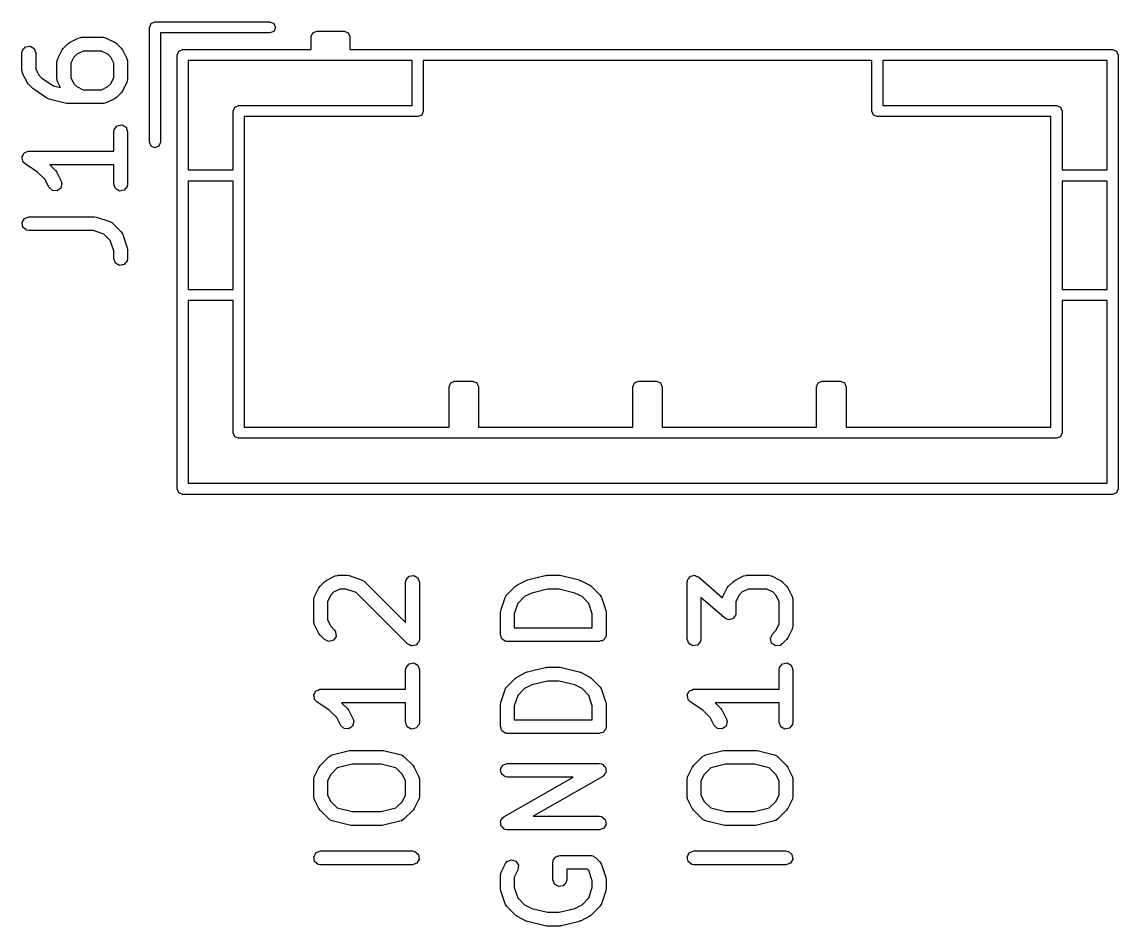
# Model space of a CAD drawing. Extents: x 50 to 157, y -175 to -22.
# Drawn here: x 101.4 to 113.32, y -173.81 to -163.97 of the extents above; entities that cross this region are included whole.
import ezdxf

# ---------------------------------------------------------------- set-up
doc = ezdxf.new("R2010")
doc.units = 0
doc.layers.add('BLACK', color=7, linetype='CONTINUOUS')

msp = doc.modelspace()

# ---------------------------------------------------------------- linework, layer by layer
at = {"layer": 'BLACK', "linetype": 'CONTINUOUS'}
for p, q in [((102.784, -164.029), (102.802, -163.987)), ((102.802, -163.987), (102.844, -163.969)), ((102.844, -163.969), (104.094, -163.969)), ((104.094, -163.969), (104.136, -163.987)), ((104.136, -163.987), (104.154, -164.029)), ((102.784, -165.279), (102.784, -164.029)), ((104.094, -164.089), (102.904, -164.089)), ((102.904, -164.089), (102.904, -165.279)), ((104.136, -164.072), (104.094, -164.089)), ((104.154, -164.029), (104.136, -164.072)), ((104.544, -164.129), (104.562, -164.087)), ((104.544, -164.269), (104.544, -164.129)), ((104.562, -164.087), (104.604, -164.07)), ((104.604, -164.07), (104.904, -164.07)), ((104.904, -164.07), (104.946, -164.087)), ((104.946, -164.087), (104.964, -164.129)), ((104.964, -164.129), (104.964, -164.269)), ((101.401, -164.281), (101.434, -164.241)), ((101.434, -164.241), (101.484, -164.233)), ((101.484, -164.233), (101.529, -164.258)), ((101.847, -164.253), (101.895, -164.206)), ((101.895, -164.206), (101.913, -164.193)), ((101.913, -164.193), (101.914, -164.192)), ((101.914, -164.192), (102.009, -164.144)), ((102.009, -164.144), (102.034, -164.137)), ((102.034, -164.137), (102.039, -164.138)), ((102.039, -164.138), (102.043, -164.136)), ((102.043, -164.136), (102.281, -164.136)), ((102.281, -164.136), (102.307, -164.141)), ((102.307, -164.141), (102.31, -164.144)), ((102.31, -164.144), (102.314, -164.144)), ((102.314, -164.144), (102.41, -164.192)), ((102.41, -164.192), (102.428, -164.205)), ((102.428, -164.205), (102.429, -164.206)), ((102.429, -164.206), (102.477, -164.253)), ((101.396, -164.306), (101.401, -164.281)), ((101.396, -164.497), (101.396, -164.306)), ((101.529, -164.258), (101.546, -164.306)), ((101.546, -164.306), (101.546, -164.479)), ((101.785, -164.368), (101.833, -164.273)), ((101.833, -164.273), (101.846, -164.255)), ((101.846, -164.255), (101.847, -164.253)), ((101.962, -164.351), (101.927, -164.419)), ((101.992, -164.32), (101.962, -164.351)), ((102.061, -164.286), (101.992, -164.32)), ((102.263, -164.286), (102.061, -164.286)), ((102.332, -164.32), (102.263, -164.286)), ((102.362, -164.351), (102.332, -164.32)), ((102.396, -164.419), (102.362, -164.351)), ((102.477, -164.253), (102.49, -164.272)), ((102.49, -164.272), (102.491, -164.273)), ((102.491, -164.273), (102.538, -164.368)), ((103.084, -164.329), (103.102, -164.287)), ((103.084, -169.049), (103.084, -164.329)), ((103.102, -164.287), (103.144, -164.269)), ((103.144, -164.269), (104.544, -164.269)), ((104.964, -164.269), (113.264, -164.269)), ((113.264, -164.269), (113.306, -164.287)), ((113.306, -164.287), (113.324, -164.329)), ((113.324, -164.329), (113.324, -169.049)), ((101.546, -164.479), (101.581, -164.548)), ((101.777, -164.402), (101.782, -164.376)), ((101.777, -164.592), (101.777, -164.402)), ((101.782, -164.376), (101.785, -164.373)), ((101.785, -164.373), (101.785, -164.368)), ((101.927, -164.419), (101.927, -164.574)), ((102.396, -164.574), (102.396, -164.419)), ((102.538, -164.368), (102.546, -164.393)), ((102.546, -164.393), (102.545, -164.397)), ((102.545, -164.397), (102.546, -164.402)), ((102.546, -164.402), (102.546, -164.592)), ((105.644, -164.389), (103.204, -164.389)), ((103.204, -164.389), (103.204, -165.579)), ((105.644, -164.879), (105.644, -164.389)), ((110.644, -164.389), (105.764, -164.389)), ((105.764, -164.389), (105.764, -164.939)), ((110.644, -164.939), (110.644, -164.389)), ((113.204, -164.389), (110.764, -164.389)), ((110.764, -164.389), (110.764, -164.879)), ((113.204, -165.579), (113.204, -164.389)), ((101.398, -164.501), (101.396, -164.497)), ((101.397, -164.505), (101.398, -164.501)), ((101.404, -164.53), (101.397, -164.505)), ((101.452, -164.626), (101.404, -164.53)), ((101.581, -164.548), (101.614, -164.581)), ((101.614, -164.581), (101.74, -164.665)), ((101.779, -164.596), (101.777, -164.592)), ((101.778, -164.601), (101.779, -164.596)), ((101.785, -164.626), (101.778, -164.601)), ((101.927, -164.574), (101.962, -164.643)), ((102.362, -164.643), (102.396, -164.574)), ((102.546, -164.592), (102.542, -164.618)), ((101.453, -164.627), (101.452, -164.626)), ((101.466, -164.645), (101.453, -164.627)), ((101.514, -164.693), (101.466, -164.645)), ((101.517, -164.694), (101.514, -164.693)), ((101.525, -164.702), (101.517, -164.694)), ((101.668, -164.797), (101.525, -164.702)), ((101.74, -164.665), (101.814, -164.684)), ((101.814, -164.684), (101.785, -164.626)), ((101.962, -164.643), (101.992, -164.673)), ((101.992, -164.673), (102.061, -164.708)), ((102.061, -164.708), (102.263, -164.708)), ((102.263, -164.708), (102.332, -164.673)), ((102.332, -164.673), (102.362, -164.643)), ((102.491, -164.721), (102.477, -164.739)), ((102.538, -164.626), (102.491, -164.721)), ((102.539, -164.621), (102.538, -164.626)), ((102.542, -164.618), (102.539, -164.621)), ((101.691, -164.808), (101.668, -164.797)), ((101.668, -164.797), (101.668, -164.797)), ((101.882, -164.855), (101.691, -164.808)), ((102.41, -164.802), (102.314, -164.85)), ((102.411, -164.801), (102.41, -164.802)), ((102.429, -164.788), (102.411, -164.801)), ((102.477, -164.74), (102.429, -164.788)), ((102.477, -164.739), (102.477, -164.74)), ((101.885, -164.855), (101.882, -164.855)), ((101.9, -164.858), (101.885, -164.855)), ((102.281, -164.858), (101.9, -164.858)), ((102.285, -164.856), (102.281, -164.858)), ((102.289, -164.857), (102.285, -164.856)), ((102.314, -164.85), (102.289, -164.857)), ((103.694, -164.939), (103.712, -164.897)), ((103.694, -165.579), (103.694, -164.939)), ((103.712, -164.897), (103.754, -164.879)), ((103.754, -164.879), (105.644, -164.879)), ((105.764, -164.939), (105.746, -164.982)), ((110.662, -164.982), (110.644, -164.939)), ((110.764, -164.879), (112.654, -164.879)), ((112.654, -164.879), (112.696, -164.897)), ((112.696, -164.897), (112.714, -164.939)), ((112.714, -164.939), (112.714, -165.579)), ((105.704, -164.999), (103.814, -164.999)), ((103.814, -164.999), (103.814, -168.379)), ((105.746, -164.982), (105.704, -164.999)), ((110.704, -164.999), (110.662, -164.982)), ((112.594, -164.999), (110.704, -164.999)), ((112.594, -168.379), (112.594, -164.999)), ((102.396, -165.164), (102.401, -165.138)), ((102.396, -165.374), (102.396, -165.164)), ((102.401, -165.138), (102.434, -165.099)), ((102.434, -165.099), (102.484, -165.09)), ((102.484, -165.09), (102.529, -165.115)), ((102.529, -165.115), (102.546, -165.164)), ((102.546, -165.164), (102.546, -165.735)), ((102.802, -165.322), (102.784, -165.279)), ((102.844, -165.339), (102.802, -165.322)), ((102.886, -165.322), (102.844, -165.339)), ((102.904, -165.279), (102.886, -165.322)), ((101.397, -165.444), (101.398, -165.44)), ((101.398, -165.436), (101.408, -165.417)), ((101.398, -165.44), (101.398, -165.436)), ((101.408, -165.417), (101.417, -165.397)), ((101.417, -165.397), (101.421, -165.396)), ((101.421, -165.396), (101.423, -165.392)), ((101.423, -165.392), (101.444, -165.384)), ((101.444, -165.384), (101.463, -165.375)), ((101.463, -165.375), (101.467, -165.376)), ((101.467, -165.376), (101.471, -165.374)), ((101.471, -165.374), (102.396, -165.374)), ((101.403, -165.465), (101.397, -165.444)), ((101.406, -165.487), (101.403, -165.465)), ((101.41, -165.49), (101.406, -165.487)), ((101.411, -165.494), (101.41, -165.49)), ((101.43, -165.512), (101.411, -165.494)), ((101.566, -165.603), (101.43, -165.512)), ((102.396, -165.524), (101.7, -165.524)), ((101.7, -165.524), (101.763, -165.587)), ((102.396, -165.735), (102.396, -165.524)), ((101.648, -165.684), (101.566, -165.603)), ((101.763, -165.587), (101.775, -165.605)), ((101.775, -165.605), (101.777, -165.606)), ((101.777, -165.606), (101.824, -165.701)), ((103.204, -165.579), (103.694, -165.579)), ((112.714, -165.579), (113.204, -165.579)), ((101.69, -165.768), (101.648, -165.684)), ((101.727, -165.804), (101.69, -165.768)), ((101.82, -165.776), (101.778, -165.807)), ((101.832, -165.726), (101.82, -165.776)), ((101.824, -165.701), (101.832, -165.726)), ((102.414, -165.783), (102.396, -165.735)), ((102.458, -165.809), (102.414, -165.783)), ((102.542, -165.761), (102.509, -165.8)), ((102.546, -165.735), (102.542, -165.761)), ((103.204, -165.7), (103.204, -166.879)), ((103.694, -165.7), (103.204, -165.7)), ((103.694, -166.879), (103.694, -165.7)), ((112.714, -165.7), (112.714, -166.879)), ((113.204, -165.7), (112.714, -165.7)), ((113.204, -166.879), (113.204, -165.7)), ((101.778, -165.807), (101.727, -165.804)), ((102.509, -165.8), (102.458, -165.809)), ((101.398, -166.15), (101.423, -166.106)), ((101.406, -166.201), (101.398, -166.15)), ((101.423, -166.106), (101.471, -166.089)), ((101.471, -166.089), (102.186, -166.089)), ((102.186, -166.089), (102.208, -166.092)), ((102.208, -166.092), (102.209, -166.092)), ((102.209, -166.092), (102.352, -166.14)), ((102.352, -166.14), (102.375, -166.152)), ((102.375, -166.152), (102.377, -166.156)), ((102.377, -166.156), (102.382, -166.158)), ((101.446, -166.234), (101.406, -166.201)), ((101.471, -166.239), (101.446, -166.234)), ((102.173, -166.239), (101.471, -166.239)), ((102.288, -166.277), (102.173, -166.239)), ((102.382, -166.158), (102.477, -166.253)), ((102.477, -166.253), (102.492, -166.275)), ((102.492, -166.275), (102.492, -166.279)), ((102.358, -166.347), (102.288, -166.277)), ((102.396, -166.461), (102.358, -166.347)), ((102.492, -166.279), (102.495, -166.283)), ((102.495, -166.283), (102.543, -166.426)), ((102.396, -166.544), (102.396, -166.461)), ((102.543, -166.426), (102.546, -166.448)), ((102.546, -166.448), (102.546, -166.449)), ((102.546, -166.449), (102.546, -166.544)), ((102.414, -166.593), (102.396, -166.544)), ((102.458, -166.618), (102.414, -166.593)), ((102.509, -166.609), (102.458, -166.618)), ((102.542, -166.57), (102.509, -166.609)), ((102.546, -166.544), (102.542, -166.57)), ((103.204, -166.879), (103.694, -166.879)), ((112.714, -166.879), (113.204, -166.879)), ((103.694, -166.999), (103.204, -166.999)), ((103.204, -166.999), (103.204, -168.989)), ((103.694, -168.439), (103.694, -166.999)), ((113.204, -166.999), (112.714, -166.999)), ((112.714, -166.999), (112.714, -168.439)), ((113.204, -168.989), (113.204, -166.999)), ((106.044, -167.939), (106.062, -167.897)), ((106.044, -168.379), (106.044, -167.939)), ((106.062, -167.897), (106.104, -167.879)), ((106.104, -167.879), (106.304, -167.879)), ((106.304, -167.879), (106.346, -167.897)), ((106.346, -167.897), (106.364, -167.939)), ((106.364, -167.939), (106.364, -168.379)), ((108.044, -167.939), (108.062, -167.897)), ((108.044, -168.379), (108.044, -167.939)), ((108.062, -167.897), (108.104, -167.879)), ((108.104, -167.879), (108.304, -167.879)), ((108.304, -167.879), (108.346, -167.897)), ((108.346, -167.897), (108.364, -167.939)), ((108.364, -167.939), (108.364, -168.379)), ((110.044, -167.939), (110.062, -167.897)), ((110.044, -168.379), (110.044, -167.939)), ((110.062, -167.897), (110.104, -167.879)), ((110.104, -167.879), (110.304, -167.879)), ((110.304, -167.879), (110.346, -167.897)), ((110.346, -167.897), (110.364, -167.939)), ((110.364, -167.939), (110.364, -168.379)), ((103.814, -168.379), (106.044, -168.379)), ((106.364, -168.379), (108.044, -168.379)), ((108.364, -168.379), (110.044, -168.379)), ((110.364, -168.379), (112.594, -168.379)), ((103.712, -168.482), (103.694, -168.439)), ((103.754, -168.499), (103.712, -168.482)), ((112.654, -168.499), (103.754, -168.499)), ((112.696, -168.482), (112.654, -168.499)), ((112.714, -168.439), (112.696, -168.482)), ((103.204, -168.989), (113.204, -168.989)), ((103.102, -169.092), (103.084, -169.049)), ((103.144, -169.109), (103.102, -169.092)), ((113.264, -169.109), (103.144, -169.109)), ((113.306, -169.092), (113.264, -169.109)), ((113.324, -169.049), (113.306, -169.092)), ((104.641, -170.107), (104.689, -170.059)), ((104.689, -170.059), (104.707, -170.046)), ((104.707, -170.046), (104.708, -170.045)), ((104.708, -170.045), (104.803, -169.997)), ((104.803, -169.997), (104.828, -169.99)), ((104.828, -169.99), (104.833, -169.991)), ((104.833, -169.991), (104.837, -169.989)), ((104.837, -169.989), (104.932, -169.989)), ((104.932, -169.989), (104.954, -169.993)), ((104.954, -169.993), (104.956, -169.993)), ((104.956, -169.993), (105.099, -170.041)), ((105.099, -170.041), (105.122, -170.053)), ((105.122, -170.053), (105.124, -170.057)), ((105.124, -170.057), (105.128, -170.059)), ((105.128, -170.059), (105.571, -170.502)), ((105.571, -170.065), (105.576, -170.039)), ((105.571, -170.502), (105.571, -170.065)), ((105.576, -170.039), (105.609, -170)), ((105.609, -170), (105.659, -169.991)), ((105.659, -169.991), (105.704, -170.016)), ((105.704, -170.016), (105.721, -170.065)), ((105.721, -170.065), (105.721, -170.684)), ((106.787, -170.094), (106.788, -170.093)), ((106.788, -170.093), (106.883, -170.045)), ((106.883, -170.045), (106.895, -170.041)), ((106.895, -170.041), (106.898, -170.039)), ((106.898, -170.039), (107.089, -169.992)), ((107.089, -169.992), (107.104, -169.991)), ((107.104, -169.991), (107.107, -169.989)), ((107.107, -169.989), (107.25, -169.989)), ((107.25, -169.989), (107.265, -169.992)), ((107.265, -169.992), (107.268, -169.992)), ((107.268, -169.992), (107.458, -170.039)), ((107.458, -170.039), (107.47, -170.045)), ((107.47, -170.045), (107.474, -170.045)), ((107.474, -170.045), (107.569, -170.093)), ((107.569, -170.093), (107.587, -170.106)), ((108.635, -170.065), (108.637, -170.053)), ((108.635, -170.684), (108.635, -170.065)), ((108.637, -170.05), (108.638, -170.047)), ((108.637, -170.053), (108.637, -170.05)), ((108.638, -170.047), (108.64, -170.039)), ((108.64, -170.039), (108.653, -170.023)), ((108.653, -170.023), (108.663, -170.006)), ((108.663, -170.006), (108.669, -170.004)), ((108.669, -170.004), (108.673, -170)), ((108.673, -170), (108.693, -169.996)), ((108.693, -169.996), (108.712, -169.989)), ((108.712, -169.989), (108.718, -169.992)), ((108.718, -169.992), (108.723, -169.991)), ((108.723, -169.991), (108.741, -170.001)), ((108.741, -170.001), (108.76, -170.008)), ((108.76, -170.008), (109.02, -170.235)), ((109.086, -170.107), (109.134, -170.059)), ((109.134, -170.059), (109.152, -170.046)), ((109.152, -170.046), (109.153, -170.045)), ((109.153, -170.045), (109.248, -169.997)), ((109.248, -169.997), (109.273, -169.99)), ((109.273, -169.99), (109.278, -169.991)), ((109.278, -169.991), (109.282, -169.989)), ((109.282, -169.989), (109.52, -169.989)), ((109.52, -169.989), (109.546, -169.994)), ((109.546, -169.994), (109.549, -169.997)), ((109.549, -169.997), (109.553, -169.997)), ((109.553, -169.997), (109.649, -170.045)), ((109.649, -170.045), (109.667, -170.058)), ((109.667, -170.058), (109.668, -170.059)), ((109.668, -170.059), (109.716, -170.107)), ((104.579, -170.221), (104.627, -170.126)), ((104.627, -170.126), (104.64, -170.108)), ((104.64, -170.108), (104.641, -170.107)), ((104.756, -170.204), (104.721, -170.273)), ((104.786, -170.174), (104.756, -170.204)), ((104.855, -170.14), (104.786, -170.174)), ((104.92, -170.14), (104.855, -170.14)), ((105.034, -170.178), (104.92, -170.14)), ((105.593, -170.737), (105.034, -170.178)), ((106.655, -170.231), (106.667, -170.208)), ((106.667, -170.208), (106.671, -170.206)), ((106.671, -170.206), (106.673, -170.202)), ((106.673, -170.202), (106.768, -170.107)), ((106.768, -170.107), (106.787, -170.094)), ((106.943, -170.183), (106.866, -170.221)), ((107.116, -170.14), (106.943, -170.183)), ((107.241, -170.14), (107.116, -170.14)), ((107.414, -170.183), (107.241, -170.14)), ((107.491, -170.221), (107.414, -170.183)), ((107.587, -170.106), (107.589, -170.107)), ((107.589, -170.107), (107.684, -170.202)), ((107.684, -170.202), (107.699, -170.223)), ((109.024, -170.221), (109.072, -170.126)), ((109.072, -170.126), (109.085, -170.108)), ((109.085, -170.108), (109.086, -170.107)), ((109.201, -170.204), (109.166, -170.273)), ((109.231, -170.174), (109.201, -170.204)), ((109.3, -170.14), (109.231, -170.174)), ((109.502, -170.14), (109.3, -170.14)), ((109.571, -170.174), (109.502, -170.14)), ((109.601, -170.204), (109.571, -170.174)), ((109.635, -170.273), (109.601, -170.204)), ((109.716, -170.107), (109.729, -170.125)), ((109.729, -170.125), (109.73, -170.126)), ((109.73, -170.126), (109.777, -170.221)), ((104.571, -170.255), (104.576, -170.229)), ((104.571, -170.493), (104.571, -170.255)), ((104.576, -170.229), (104.579, -170.226)), ((104.579, -170.226), (104.579, -170.221)), ((104.721, -170.273), (104.721, -170.475)), ((106.607, -170.374), (106.655, -170.231)), ((106.792, -170.296), (106.753, -170.41)), ((106.866, -170.221), (106.792, -170.296)), ((107.565, -170.296), (107.491, -170.221)), ((107.603, -170.41), (107.565, -170.296)), ((107.699, -170.223), (107.699, -170.228)), ((107.699, -170.228), (107.702, -170.231)), ((107.702, -170.231), (107.75, -170.374)), ((109.042, -170.454), (108.785, -170.23)), ((108.785, -170.23), (108.785, -170.684)), ((109.02, -170.235), (109.021, -170.229)), ((109.021, -170.229), (109.024, -170.226)), ((109.024, -170.226), (109.024, -170.221)), ((109.166, -170.273), (109.166, -170.398)), ((109.635, -170.523), (109.635, -170.273)), ((109.777, -170.221), (109.785, -170.246)), ((109.785, -170.246), (109.784, -170.251)), ((109.784, -170.251), (109.785, -170.255)), ((109.785, -170.255), (109.785, -170.541)), ((106.603, -170.398), (106.607, -170.376)), ((106.603, -170.636), (106.603, -170.398)), ((106.607, -170.376), (106.607, -170.374)), ((106.753, -170.41), (106.753, -170.561)), ((107.603, -170.561), (107.603, -170.41)), ((107.75, -170.374), (107.753, -170.396)), ((107.753, -170.396), (107.753, -170.398)), ((107.753, -170.398), (107.753, -170.636)), ((109.149, -170.439), (109.138, -170.456)), ((109.162, -170.424), (109.149, -170.439)), ((109.163, -170.415), (109.162, -170.424)), ((109.165, -170.412), (109.163, -170.415)), ((109.166, -170.398), (109.164, -170.409)), ((109.164, -170.409), (109.165, -170.412)), ((104.573, -170.497), (104.571, -170.493)), ((104.572, -170.502), (104.573, -170.497)), ((104.579, -170.527), (104.572, -170.502)), ((104.627, -170.622), (104.579, -170.527)), ((104.721, -170.475), (104.756, -170.544)), ((104.756, -170.544), (104.795, -170.583)), ((106.753, -170.561), (107.603, -170.561)), ((109.061, -170.462), (109.042, -170.454)), ((109.078, -170.472), (109.061, -170.462)), ((109.084, -170.471), (109.078, -170.472)), ((109.09, -170.473), (109.084, -170.471)), ((109.109, -170.466), (109.09, -170.473)), ((109.129, -170.463), (109.109, -170.466)), ((109.133, -170.458), (109.129, -170.463)), ((109.138, -170.456), (109.133, -170.458)), ((109.601, -170.591), (109.635, -170.523)), ((109.778, -170.57), (109.777, -170.574)), ((109.781, -170.566), (109.778, -170.57)), ((109.785, -170.541), (109.781, -170.566)), ((104.628, -170.623), (104.627, -170.622)), ((104.641, -170.641), (104.628, -170.623)), ((104.689, -170.689), (104.641, -170.641)), ((104.735, -170.711), (104.689, -170.689)), ((104.814, -170.655), (104.785, -170.697)), ((104.795, -170.583), (104.81, -170.604)), ((104.81, -170.604), (104.814, -170.655)), ((105.721, -170.684), (105.719, -170.7)), ((106.61, -170.654), (106.603, -170.636)), ((106.613, -170.673), (106.61, -170.654)), ((106.619, -170.678), (106.613, -170.673)), ((106.621, -170.684), (106.619, -170.678)), ((106.638, -170.694), (106.621, -170.684)), ((107.736, -170.677), (107.727, -170.693)), ((107.749, -170.662), (107.736, -170.677)), ((107.751, -170.652), (107.749, -170.662)), ((107.752, -170.649), (107.751, -170.652)), ((107.753, -170.636), (107.752, -170.646)), ((107.752, -170.646), (107.752, -170.649)), ((108.653, -170.732), (108.635, -170.684)), ((108.785, -170.684), (108.781, -170.709)), ((109.54, -170.677), (109.562, -170.631)), ((109.554, -170.727), (109.54, -170.677)), ((109.562, -170.631), (109.601, -170.591)), ((109.716, -170.689), (109.668, -170.737)), ((109.717, -170.688), (109.716, -170.689)), ((109.73, -170.67), (109.717, -170.688)), ((109.777, -170.574), (109.73, -170.67)), ((104.785, -170.697), (104.735, -170.711)), ((105.614, -170.746), (105.593, -170.737)), ((105.633, -170.757), (105.614, -170.746)), ((105.637, -170.757), (105.633, -170.757)), ((105.64, -170.758), (105.637, -170.757)), ((105.662, -170.752), (105.64, -170.758)), ((105.684, -170.749), (105.662, -170.752)), ((105.686, -170.746), (105.684, -170.749)), ((105.689, -170.745), (105.686, -170.746)), ((105.702, -170.727), (105.689, -170.745)), ((105.717, -170.709), (105.702, -170.727)), ((105.718, -170.705), (105.717, -170.709)), ((105.719, -170.703), (105.718, -170.705)), ((105.719, -170.7), (105.719, -170.703)), ((106.653, -170.706), (106.638, -170.694)), ((106.662, -170.708), (106.653, -170.706)), ((106.665, -170.71), (106.662, -170.708)), ((106.669, -170.709), (106.665, -170.71)), ((106.678, -170.711), (106.669, -170.709)), ((107.678, -170.711), (106.678, -170.711)), ((107.697, -170.704), (107.678, -170.711)), ((107.716, -170.701), (107.697, -170.704)), ((107.72, -170.696), (107.716, -170.701)), ((107.727, -170.693), (107.72, -170.696)), ((108.697, -170.757), (108.653, -170.732)), ((108.748, -170.749), (108.697, -170.757)), ((108.781, -170.709), (108.748, -170.749)), ((109.596, -170.756), (109.554, -170.727)), ((109.647, -170.752), (109.596, -170.756)), ((109.668, -170.737), (109.647, -170.752)), ((105.571, -171.017), (105.576, -170.991)), ((105.571, -171.228), (105.571, -171.017)), ((105.576, -170.991), (105.609, -170.952)), ((105.609, -170.952), (105.659, -170.943)), ((105.659, -170.943), (105.704, -170.969)), ((105.704, -170.969), (105.721, -171.017)), ((105.721, -171.017), (105.721, -171.588)), ((106.788, -171.093), (106.883, -171.045)), ((106.883, -171.045), (106.895, -171.041)), ((106.895, -171.041), (106.898, -171.039)), ((106.898, -171.039), (107.089, -170.992)), ((107.089, -170.992), (107.104, -170.991)), ((107.104, -170.991), (107.107, -170.989)), ((107.107, -170.989), (107.25, -170.989)), ((107.25, -170.989), (107.265, -170.992)), ((107.265, -170.992), (107.268, -170.992)), ((107.268, -170.992), (107.458, -171.039)), ((107.458, -171.039), (107.47, -171.045)), ((107.47, -171.045), (107.474, -171.045)), ((107.474, -171.045), (107.569, -171.093)), ((109.635, -171.017), (109.64, -170.991)), ((109.635, -171.228), (109.635, -171.017)), ((109.64, -170.991), (109.673, -170.952)), ((109.673, -170.952), (109.723, -170.943)), ((109.723, -170.943), (109.768, -170.969)), ((109.768, -170.969), (109.785, -171.017)), ((109.785, -171.017), (109.785, -171.588)), ((106.673, -171.202), (106.768, -171.107)), ((106.768, -171.107), (106.787, -171.094)), ((106.787, -171.094), (106.788, -171.093)), ((107.116, -171.14), (106.943, -171.183)), ((107.241, -171.14), (107.116, -171.14)), ((107.414, -171.183), (107.241, -171.14)), ((107.569, -171.093), (107.587, -171.106)), ((107.587, -171.106), (107.589, -171.107)), ((107.589, -171.107), (107.684, -171.202)), ((104.572, -171.29), (104.583, -171.271)), ((104.583, -171.271), (104.592, -171.251)), ((104.592, -171.251), (104.596, -171.249)), ((104.596, -171.249), (104.598, -171.245)), ((104.598, -171.245), (104.619, -171.238)), ((104.619, -171.238), (104.638, -171.228)), ((104.638, -171.228), (104.642, -171.229)), ((104.642, -171.229), (104.646, -171.228)), ((104.646, -171.228), (105.571, -171.228)), ((106.607, -171.374), (106.655, -171.231)), ((106.655, -171.231), (106.667, -171.208)), ((106.667, -171.208), (106.671, -171.206)), ((106.671, -171.206), (106.673, -171.202)), ((106.866, -171.221), (106.792, -171.296)), ((106.943, -171.183), (106.866, -171.221)), ((107.491, -171.221), (107.414, -171.183)), ((107.565, -171.296), (107.491, -171.221)), ((107.684, -171.202), (107.699, -171.223)), ((107.699, -171.223), (107.699, -171.228)), ((107.699, -171.228), (107.702, -171.231)), ((107.702, -171.231), (107.75, -171.374)), ((108.636, -171.29), (108.647, -171.271)), ((108.647, -171.271), (108.656, -171.251)), ((108.656, -171.251), (108.66, -171.249)), ((108.66, -171.249), (108.662, -171.245)), ((108.662, -171.245), (108.683, -171.238)), ((108.683, -171.238), (108.702, -171.228)), ((108.702, -171.228), (108.706, -171.229)), ((108.706, -171.229), (108.71, -171.228)), ((108.71, -171.228), (109.635, -171.228)), ((104.571, -171.298), (104.573, -171.294)), ((104.578, -171.319), (104.571, -171.298)), ((104.573, -171.294), (104.572, -171.29)), ((104.581, -171.34), (104.578, -171.319)), ((104.585, -171.343), (104.581, -171.34)), ((104.586, -171.347), (104.585, -171.343)), ((104.605, -171.365), (104.586, -171.347)), ((104.741, -171.456), (104.605, -171.365)), ((105.571, -171.378), (104.875, -171.378)), ((104.875, -171.378), (104.938, -171.44)), ((105.571, -171.588), (105.571, -171.378)), ((106.603, -171.398), (106.607, -171.376)), ((106.603, -171.636), (106.603, -171.398)), ((106.607, -171.376), (106.607, -171.374)), ((106.792, -171.296), (106.753, -171.41)), ((107.603, -171.41), (107.565, -171.296)), ((107.75, -171.374), (107.753, -171.396)), ((107.753, -171.396), (107.753, -171.398)), ((107.753, -171.398), (107.753, -171.636)), ((108.635, -171.298), (108.637, -171.294)), ((108.642, -171.319), (108.635, -171.298)), ((108.637, -171.294), (108.636, -171.29)), ((108.645, -171.34), (108.642, -171.319)), ((108.649, -171.343), (108.645, -171.34)), ((108.65, -171.347), (108.649, -171.343)), ((108.669, -171.365), (108.65, -171.347)), ((108.805, -171.456), (108.669, -171.365)), ((109.635, -171.378), (108.939, -171.378)), ((108.939, -171.378), (109.002, -171.44)), ((109.635, -171.588), (109.635, -171.378)), ((104.823, -171.538), (104.741, -171.456)), ((104.938, -171.44), (104.95, -171.458)), ((104.95, -171.458), (104.952, -171.46)), ((104.952, -171.46), (104.999, -171.555)), ((106.753, -171.41), (106.753, -171.561)), ((107.603, -171.561), (107.603, -171.41)), ((108.887, -171.538), (108.805, -171.456)), ((109.002, -171.44), (109.014, -171.458)), ((109.014, -171.458), (109.016, -171.46)), ((109.016, -171.46), (109.063, -171.555)), ((104.865, -171.622), (104.823, -171.538)), ((104.902, -171.657), (104.865, -171.622)), ((104.995, -171.63), (104.953, -171.66)), ((105.007, -171.58), (104.995, -171.63)), ((104.999, -171.555), (105.007, -171.58)), ((105.589, -171.637), (105.571, -171.588)), ((105.633, -171.662), (105.589, -171.637)), ((105.717, -171.614), (105.684, -171.653)), ((105.721, -171.588), (105.717, -171.614)), ((106.61, -171.654), (106.603, -171.636)), ((106.753, -171.561), (107.603, -171.561)), ((107.753, -171.636), (107.752, -171.646)), ((108.929, -171.622), (108.887, -171.538)), ((108.966, -171.657), (108.929, -171.622)), ((109.059, -171.63), (109.017, -171.66)), ((109.071, -171.58), (109.059, -171.63)), ((109.063, -171.555), (109.071, -171.58)), ((109.653, -171.637), (109.635, -171.588)), ((109.697, -171.662), (109.653, -171.637)), ((109.781, -171.614), (109.748, -171.653)), ((109.785, -171.588), (109.781, -171.614)), ((104.953, -171.66), (104.902, -171.657)), ((105.684, -171.653), (105.633, -171.662)), ((106.613, -171.673), (106.61, -171.654)), ((106.619, -171.678), (106.613, -171.673)), ((106.621, -171.684), (106.619, -171.678)), ((106.638, -171.694), (106.621, -171.684)), ((106.653, -171.706), (106.638, -171.694)), ((106.662, -171.708), (106.653, -171.706)), ((106.665, -171.71), (106.662, -171.708)), ((106.669, -171.709), (106.665, -171.71)), ((106.678, -171.711), (106.669, -171.709)), ((107.678, -171.711), (106.678, -171.711)), ((107.697, -171.704), (107.678, -171.711)), ((107.716, -171.701), (107.697, -171.704)), ((107.72, -171.696), (107.716, -171.701)), ((107.727, -171.693), (107.72, -171.696)), ((107.736, -171.677), (107.727, -171.693)), ((107.749, -171.662), (107.736, -171.677)), ((107.751, -171.652), (107.749, -171.662)), ((107.752, -171.649), (107.751, -171.652)), ((107.752, -171.646), (107.752, -171.649)), ((109.017, -171.66), (108.966, -171.657)), ((109.748, -171.653), (109.697, -171.662)), ((104.641, -172.059), (104.736, -171.964)), ((104.736, -171.964), (104.758, -171.949)), ((104.758, -171.949), (104.765, -171.948)), ((104.765, -171.948), (104.771, -171.944)), ((104.771, -171.944), (104.962, -171.896)), ((104.962, -171.896), (104.976, -171.895)), ((104.976, -171.895), (104.98, -171.894)), ((104.98, -171.894), (105.313, -171.894)), ((105.313, -171.894), (105.328, -171.897)), ((105.328, -171.897), (105.331, -171.896)), ((105.331, -171.896), (105.522, -171.944)), ((105.522, -171.944), (105.546, -171.955)), ((105.546, -171.955), (105.55, -171.961)), ((105.55, -171.961), (105.557, -171.964)), ((105.557, -171.964), (105.652, -172.059)), ((108.705, -172.059), (108.8, -171.964)), ((108.8, -171.964), (108.822, -171.949)), ((108.822, -171.949), (108.829, -171.948)), ((108.829, -171.948), (108.835, -171.944)), ((108.835, -171.944), (109.026, -171.896)), ((109.026, -171.896), (109.04, -171.895)), ((109.04, -171.895), (109.044, -171.894)), ((109.044, -171.894), (109.377, -171.894)), ((109.377, -171.894), (109.392, -171.897)), ((109.392, -171.897), (109.395, -171.896)), ((109.395, -171.896), (109.586, -171.944)), ((109.586, -171.944), (109.61, -171.955)), ((109.61, -171.955), (109.614, -171.961)), ((109.614, -171.961), (109.621, -171.964)), ((109.621, -171.964), (109.716, -172.059)), ((104.579, -172.174), (104.627, -172.079)), ((104.627, -172.079), (104.64, -172.061)), ((104.64, -172.061), (104.641, -172.059)), ((104.828, -172.085), (104.756, -172.157)), ((104.989, -172.044), (104.828, -172.085)), ((105.304, -172.044), (104.989, -172.044)), ((105.465, -172.085), (105.304, -172.044)), ((105.537, -172.157), (105.465, -172.085)), ((105.652, -172.059), (105.665, -172.077)), ((105.665, -172.077), (105.666, -172.079)), ((105.666, -172.079), (105.713, -172.174)), ((106.604, -172.099), (106.63, -172.055)), ((106.613, -172.15), (106.604, -172.099)), ((106.63, -172.055), (106.678, -172.037)), ((106.678, -172.037), (107.678, -172.037)), ((107.678, -172.037), (107.704, -172.042)), ((107.704, -172.042), (107.709, -172.046)), ((107.709, -172.046), (107.716, -172.047)), ((107.716, -172.047), (107.729, -172.062)), ((107.729, -172.062), (107.743, -172.075)), ((107.743, -172.075), (107.745, -172.081)), ((107.745, -172.081), (107.749, -172.087)), ((107.749, -172.087), (107.749, -172.106)), ((107.749, -172.106), (107.752, -172.125)), ((108.643, -172.174), (108.691, -172.079)), ((108.691, -172.079), (108.704, -172.061)), ((108.704, -172.061), (108.705, -172.059)), ((108.892, -172.085), (108.82, -172.157)), ((109.053, -172.044), (108.892, -172.085)), ((109.368, -172.044), (109.053, -172.044)), ((109.529, -172.085), (109.368, -172.044)), ((109.601, -172.157), (109.529, -172.085)), ((109.716, -172.059), (109.729, -172.077)), ((109.729, -172.077), (109.73, -172.079)), ((109.73, -172.079), (109.777, -172.174)), ((104.571, -172.207), (104.576, -172.182)), ((104.571, -172.398), (104.571, -172.207)), ((104.576, -172.182), (104.579, -172.178)), ((104.579, -172.178), (104.579, -172.174)), ((104.756, -172.157), (104.721, -172.225)), ((104.721, -172.225), (104.721, -172.38)), ((105.571, -172.225), (105.537, -172.157)), ((105.571, -172.38), (105.571, -172.225)), ((105.713, -172.174), (105.721, -172.199)), ((105.721, -172.199), (105.72, -172.203)), ((105.72, -172.203), (105.721, -172.207)), ((105.721, -172.207), (105.721, -172.398)), ((106.653, -172.183), (106.613, -172.15)), ((106.641, -172.618), (107.396, -172.187)), ((106.678, -172.187), (106.653, -172.183)), ((107.396, -172.187), (106.678, -172.187)), ((107.716, -172.177), (106.961, -172.609)), ((107.72, -172.172), (107.716, -172.177)), ((107.727, -172.17), (107.72, -172.172)), ((107.736, -172.153), (107.727, -172.17)), ((107.749, -172.138), (107.736, -172.153)), ((107.752, -172.125), (107.749, -172.131)), ((107.749, -172.131), (107.749, -172.138)), ((108.635, -172.207), (108.64, -172.182)), ((108.635, -172.398), (108.635, -172.207)), ((108.64, -172.182), (108.643, -172.178)), ((108.643, -172.178), (108.643, -172.174)), ((108.82, -172.157), (108.785, -172.225)), ((108.785, -172.225), (108.785, -172.38)), ((109.635, -172.225), (109.601, -172.157)), ((109.635, -172.38), (109.635, -172.225)), ((109.777, -172.174), (109.785, -172.199)), ((109.785, -172.199), (109.784, -172.203)), ((109.784, -172.203), (109.785, -172.207)), ((109.785, -172.207), (109.785, -172.398)), ((104.573, -172.402), (104.571, -172.398)), ((104.572, -172.406), (104.573, -172.402)), ((104.579, -172.431), (104.572, -172.406)), ((104.627, -172.527), (104.579, -172.431)), ((104.721, -172.38), (104.756, -172.449)), ((104.756, -172.449), (104.828, -172.521)), ((105.465, -172.521), (105.537, -172.449)), ((105.537, -172.449), (105.571, -172.38)), ((105.713, -172.431), (105.666, -172.527)), ((105.714, -172.427), (105.713, -172.431)), ((105.717, -172.424), (105.714, -172.427)), ((105.721, -172.398), (105.717, -172.424)), ((108.637, -172.402), (108.635, -172.398)), ((108.636, -172.406), (108.637, -172.402)), ((108.643, -172.431), (108.636, -172.406)), ((108.691, -172.527), (108.643, -172.431)), ((108.785, -172.38), (108.82, -172.449)), ((108.82, -172.449), (108.892, -172.521)), ((109.529, -172.521), (109.601, -172.449)), ((109.601, -172.449), (109.635, -172.38)), ((109.777, -172.431), (109.73, -172.527)), ((109.778, -172.427), (109.777, -172.431)), ((109.781, -172.424), (109.778, -172.427)), ((109.785, -172.398), (109.781, -172.424)), ((104.628, -172.528), (104.627, -172.527)), ((104.641, -172.546), (104.628, -172.528)), ((104.736, -172.641), (104.641, -172.546)), ((104.828, -172.521), (104.989, -172.561)), ((104.989, -172.561), (105.304, -172.561)), ((105.304, -172.561), (105.465, -172.521)), ((105.652, -172.546), (105.557, -172.641)), ((105.653, -172.545), (105.652, -172.546)), ((105.666, -172.527), (105.653, -172.545)), ((108.692, -172.528), (108.691, -172.527)), ((108.705, -172.546), (108.692, -172.528)), ((108.8, -172.641), (108.705, -172.546)), ((108.892, -172.521), (109.053, -172.561)), ((109.053, -172.561), (109.368, -172.561)), ((109.368, -172.561), (109.529, -172.521)), ((109.716, -172.546), (109.621, -172.641)), ((109.717, -172.545), (109.716, -172.546)), ((109.73, -172.527), (109.717, -172.545)), ((104.743, -172.645), (104.736, -172.641)), ((104.747, -172.651), (104.743, -172.645)), ((104.771, -172.661), (104.747, -172.651)), ((104.962, -172.709), (104.771, -172.661)), ((104.965, -172.708), (104.962, -172.709)), ((104.98, -172.711), (104.965, -172.708)), ((105.313, -172.711), (104.98, -172.711)), ((105.316, -172.71), (105.313, -172.711)), ((105.331, -172.709), (105.316, -172.71)), ((105.522, -172.661), (105.331, -172.709)), ((105.528, -172.657), (105.522, -172.661)), ((105.535, -172.656), (105.528, -172.657)), ((105.557, -172.641), (105.535, -172.656)), ((106.604, -172.671), (106.608, -172.665)), ((106.608, -172.69), (106.604, -172.671)), ((106.608, -172.658), (106.62, -172.643)), ((106.608, -172.665), (106.608, -172.658)), ((106.608, -172.709), (106.608, -172.69)), ((106.612, -172.714), (106.608, -172.709)), ((106.613, -172.721), (106.612, -172.714)), ((106.62, -172.643), (106.63, -172.626)), ((106.63, -172.626), (106.637, -172.624)), ((106.637, -172.624), (106.641, -172.618)), ((106.961, -172.609), (107.678, -172.609)), ((107.678, -172.609), (107.704, -172.613)), ((107.704, -172.613), (107.743, -172.646)), ((107.752, -172.697), (107.727, -172.741)), ((107.743, -172.646), (107.752, -172.697)), ((108.807, -172.645), (108.8, -172.641)), ((108.811, -172.651), (108.807, -172.645)), ((108.835, -172.661), (108.811, -172.651)), ((109.026, -172.709), (108.835, -172.661)), ((109.029, -172.708), (109.026, -172.709)), ((109.044, -172.711), (109.029, -172.708)), ((109.377, -172.711), (109.044, -172.711)), ((109.38, -172.71), (109.377, -172.711)), ((109.395, -172.709), (109.38, -172.71)), ((109.586, -172.661), (109.395, -172.709)), ((109.592, -172.657), (109.586, -172.661)), ((109.599, -172.656), (109.592, -172.657)), ((109.621, -172.641), (109.599, -172.656)), ((106.628, -172.734), (106.613, -172.721)), ((106.641, -172.748), (106.628, -172.734)), ((106.647, -172.75), (106.641, -172.748)), ((106.653, -172.754), (106.647, -172.75)), ((106.678, -172.759), (106.653, -172.754)), ((107.678, -172.759), (106.678, -172.759)), ((107.727, -172.741), (107.678, -172.759)), ((104.572, -173.051), (104.598, -173.007)), ((104.581, -173.102), (104.572, -173.051)), ((104.598, -173.007), (104.646, -172.989)), ((104.646, -172.989), (105.646, -172.989)), ((105.646, -172.989), (105.672, -172.994)), ((105.672, -172.994), (105.711, -173.027)), ((105.711, -173.027), (105.72, -173.078)), ((107.179, -173.086), (107.192, -173.072)), ((107.192, -173.072), (107.202, -173.055)), ((107.202, -173.055), (107.208, -173.052)), ((107.208, -173.052), (107.212, -173.047)), ((107.212, -173.047), (107.231, -173.044)), ((107.231, -173.044), (107.25, -173.037)), ((107.25, -173.037), (107.583, -173.037)), ((107.583, -173.037), (107.588, -173.038)), ((107.588, -173.038), (107.59, -173.037)), ((107.59, -173.037), (107.593, -173.039)), ((107.593, -173.039), (107.609, -173.042)), ((107.609, -173.042), (107.621, -173.052)), ((107.621, -173.052), (107.636, -173.059)), ((107.636, -173.059), (107.684, -173.107)), ((108.636, -173.051), (108.662, -173.007)), ((108.645, -173.102), (108.636, -173.051)), ((108.662, -173.007), (108.71, -172.989)), ((108.71, -172.989), (109.71, -172.989)), ((109.71, -172.989), (109.736, -172.994)), ((109.736, -172.994), (109.775, -173.027)), ((109.775, -173.027), (109.784, -173.078)), ((104.621, -173.135), (104.581, -173.102)), ((104.646, -173.14), (104.621, -173.135)), ((105.646, -173.14), (104.646, -173.14)), ((105.695, -173.122), (105.646, -173.14)), ((105.72, -173.078), (105.695, -173.122)), ((106.611, -173.221), (106.659, -173.126)), ((106.659, -173.126), (106.674, -173.105)), ((106.674, -173.105), (106.722, -173.085)), ((106.722, -173.085), (106.771, -173.099)), ((106.793, -173.193), (106.753, -173.273)), ((106.771, -173.099), (106.799, -173.142)), ((106.799, -173.142), (106.793, -173.193)), ((107.175, -173.112), (107.176, -173.102)), ((107.175, -173.303), (107.175, -173.112)), ((107.176, -173.099), (107.178, -173.096)), ((107.176, -173.102), (107.176, -173.099)), ((107.178, -173.096), (107.179, -173.086)), ((107.552, -173.187), (107.325, -173.187)), ((107.325, -173.187), (107.325, -173.303)), ((107.565, -173.2), (107.552, -173.187)), ((107.684, -173.107), (107.699, -173.128)), ((107.699, -173.128), (107.699, -173.133)), ((107.699, -173.133), (107.702, -173.136)), ((107.702, -173.136), (107.75, -173.279)), ((108.685, -173.135), (108.645, -173.102)), ((108.71, -173.14), (108.685, -173.135)), ((109.71, -173.14), (108.71, -173.14)), ((109.759, -173.122), (109.71, -173.14)), ((109.784, -173.078), (109.759, -173.122)), ((106.603, -173.255), (106.608, -173.229)), ((106.603, -173.398), (106.603, -173.255)), ((106.608, -173.229), (106.611, -173.226)), ((106.611, -173.226), (106.611, -173.221)), ((106.753, -173.273), (106.753, -173.386)), ((107.192, -173.351), (107.175, -173.303)), ((107.325, -173.303), (107.32, -173.328)), ((107.603, -173.315), (107.565, -173.2)), ((107.75, -173.279), (107.753, -173.301)), ((107.753, -173.301), (107.753, -173.303)), ((107.753, -173.303), (107.753, -173.398)), ((106.604, -173.399), (106.603, -173.398)), ((106.607, -173.422), (106.604, -173.399)), ((106.655, -173.564), (106.607, -173.422)), ((106.753, -173.386), (106.792, -173.5)), ((107.237, -173.377), (107.192, -173.351)), ((107.287, -173.368), (107.237, -173.377)), ((107.32, -173.328), (107.287, -173.368)), ((107.565, -173.5), (107.603, -173.386)), ((107.603, -173.386), (107.603, -173.315)), ((107.75, -173.422), (107.702, -173.564)), ((107.753, -173.398), (107.75, -173.42)), ((107.75, -173.42), (107.75, -173.422)), ((106.792, -173.5), (106.866, -173.574)), ((107.491, -173.574), (107.565, -173.5)), ((106.658, -173.568), (106.655, -173.564)), ((106.658, -173.572), (106.658, -173.568)), ((106.673, -173.594), (106.658, -173.572)), ((106.768, -173.689), (106.673, -173.594)), ((106.866, -173.574), (106.943, -173.613)), ((106.943, -173.613), (107.116, -173.656)), ((107.116, -173.656), (107.241, -173.656)), ((107.241, -173.656), (107.414, -173.613)), ((107.414, -173.613), (107.491, -173.574)), ((107.684, -173.594), (107.589, -173.689)), ((107.686, -173.59), (107.684, -173.594)), ((107.69, -173.587), (107.686, -173.59)), ((107.702, -173.564), (107.69, -173.587)), ((106.77, -173.69), (106.768, -173.689)), ((106.788, -173.703), (106.77, -173.69)), ((106.883, -173.751), (106.788, -173.703)), ((106.886, -173.751), (106.883, -173.751)), ((106.898, -173.756), (106.886, -173.751)), ((107.089, -173.804), (106.898, -173.756)), ((107.458, -173.756), (107.268, -173.804)), ((107.461, -173.754), (107.458, -173.756)), ((107.474, -173.751), (107.461, -173.754)), ((107.569, -173.703), (107.474, -173.751)), ((107.57, -173.702), (107.569, -173.703)), ((107.589, -173.689), (107.57, -173.702)), ((107.092, -173.804), (107.089, -173.804)), ((107.107, -173.806), (107.092, -173.804)), ((107.25, -173.806), (107.107, -173.806)), ((107.253, -173.805), (107.25, -173.806)), ((107.268, -173.804), (107.253, -173.805))]:
    msp.add_line(p, q, dxfattribs=at)

doc.saveas('drawing.dxf')
